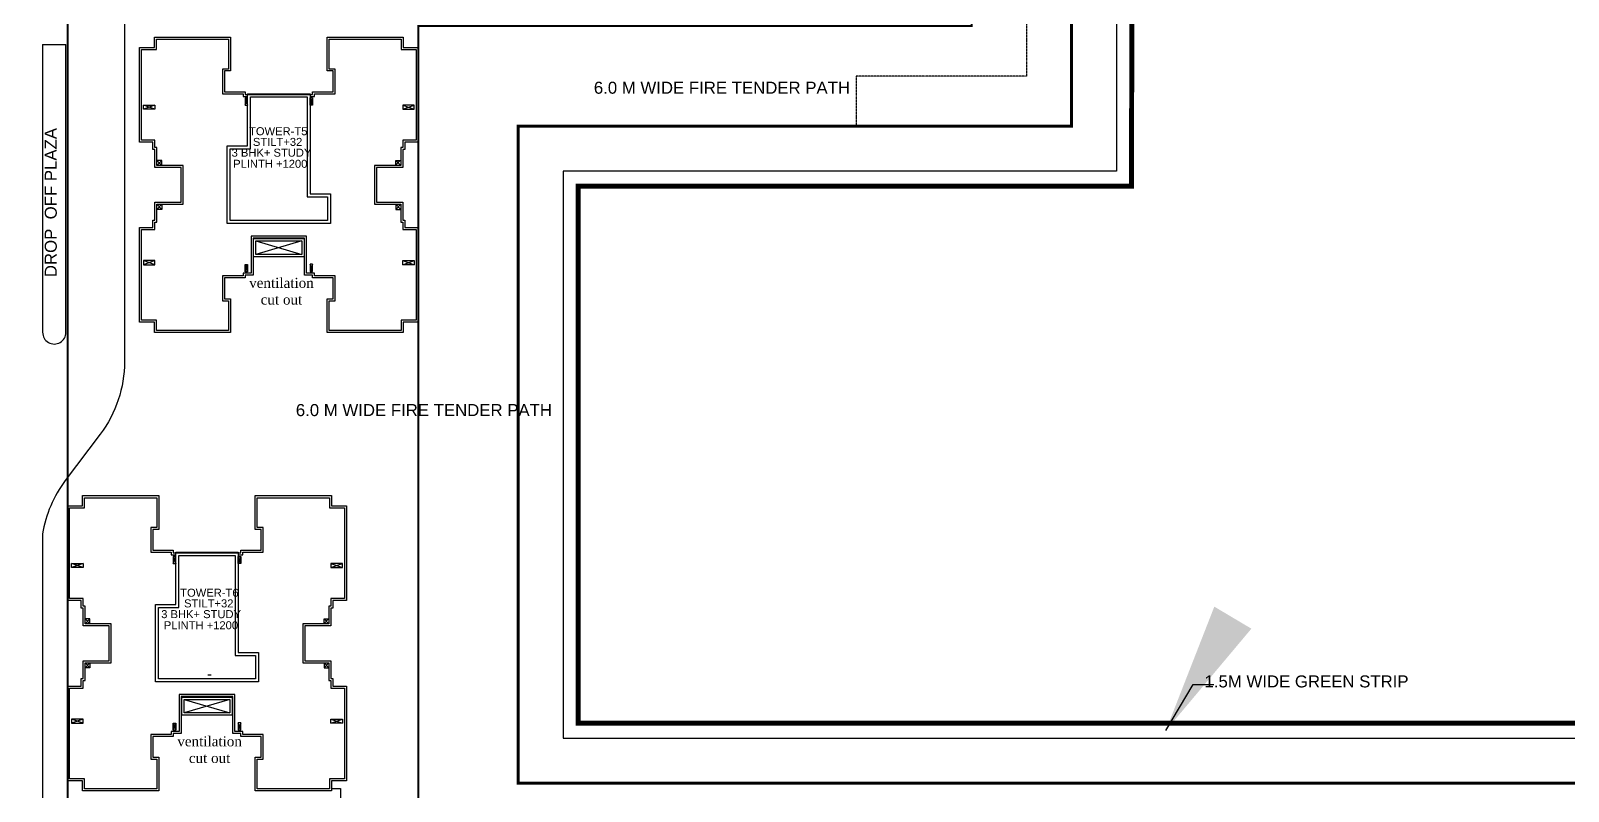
# Model space of a CAD drawing. Header units: millimetres. Extents: x 2061841 to 105821645, y -77612 to 48520811.
# Drawn here: x 105587240 to 105590757, y 48457421 to 48459160 of the extents above; entities that cross this region are included whole.
import ezdxf

# ---------------------------------------------------------------- set-up
doc = ezdxf.new("R2010")
doc.units = ezdxf.units.MM
doc.header["$LTSCALE"] = 10
doc.header["$MEASUREMENT"] = 0
for name, pattern in [('CENTER', [2, 1.25, -0.25, 0.25, -0.25]), ('DASHDOT', [1, 0.5, -0.25, 0, -0.25]), ('HIDDEN', [0.375, 0.25, -0.125])]:
    doc.linetypes.add(name, pattern=pattern)
for name, color, linetype in [('AC-GRND', 1, 'Continuous'), ('AC-ROAD', 4, 'Continuous'), ('S-OPENING', 6, 'Continuous'), ('SHEET-TEXT', 7, 'Continuous')]:
    doc.layers.add(name, color=color, linetype=linetype)
doc.styles.add('Century', font='swiss.ttf')
doc.styles.add('DIM', font='arial.ttf')
doc.styles.add('Times', font='times.ttf')
doc.dimstyles.new('Dim-0300', dxfattribs={"dimscale": 300, "dimtxt": 1.5, "dimasz": 1, "dimexe": 0.75, "dimexo": 0.5, "dimgap": 0.75, "dimtad": 1, "dimdec": 0, "dimzin": 1, "dimdsep": 46, "dimtxsty": 'DIM', "dimblk": 'ARCHTICK', "dimcen": 2, "dimdle": 0.75, "dimclrd": 54, "dimclre": 54, "dimclrt": 256, "dimazin": 2, "dimtfac": 1, "dimtdec": 0, "dimtix": 1, "dimtmove": 0, "dimatfit": 3, "dimfxl": 1, "dimlwd": -1, "dimlwe": -1, "dimarcsym": 0})

# ---------------------------------------------------------------- blocks, each defined once
blk = doc.blocks.new('_ArchTick')
at = {"color": 0, "linetype": 'ByBlock', "const_width": 0.15}
blk.add_lwpolyline([(-0.5, -0.5), (0.5, 0.5)], dxfattribs=at)
blk = doc.blocks.new('A$C82ecaa04')
at = {"layer": 'AC-GRND', "color": 2, "linetype": 'HIDDEN', "ltscale": 5}
blk.add_lwpolyline([(52671, -54347), (52671, -66347), (96841, -66047), (146543, -109977), (146544, -130680), (142044, -130680), (142044, -170041), (125008, -170041), (125008, -175041), (91225, -175041), (91225, -240684), (225330, -240684)], dxfattribs=at)
blk = doc.blocks.new('TOWER-A TYPICAL FLOOR FRAMING PLAN N')
at = {"layer": 'AC-ROAD', "elevation": 101.1}
blk.add_lwpolyline([(102824928.6, 48555442.4), (102824948.6, 48555442.4), (102824948.6, 48555034.8)], dxfattribs=at)
at = {"layer": 'SHEET-TEXT', "color": 8}
for p, q in [((102824266.8, 48557142.8, 101.1), (102824266.8, 48556485.1, 101.1)), ((102824266.8, 48557142.8, 101.1), (102824320.2, 48557142.8, 101.1)), ((102824320.2, 48556485.1, 101.1), (102824320.2, 48557142.8, 101.1)), ((102824266.8, 48555557.9, 101.1), (102824266.8, 48554701.4, 101.1))]:
    blk.add_line(p, q, dxfattribs=at)
at = {"layer": 'SHEET-TEXT', "ltscale": 0.5}
for p, q in [((102824493, 48556924.5, 101.1), (102824493, 48557131.7, 101.1)), ((102824493, 48557131.7, 101.1), (102824527.3, 48557131.7, 101.1)), ((102824527.3, 48557131.7, 101.1), (102824527.3, 48557155.1, 101.1)), ((102824527.3, 48557155.1, 101.1), (102824692.3, 48557155.1, 101.1)), ((102824692.3, 48557155.1, 101.1), (102824692.3, 48557087, 101.1)), ((102824922.3, 48557087, 101.1), (102824922.3, 48557155.1, 101.1)), ((102824922.3, 48557155.1, 101.1), (102825087.2, 48557155.1, 101.1)), ((102825087.2, 48557155.1, 101.1), (102825087.2, 48557131.7, 101.1)), ((102825087.2, 48557131.7, 101.1), (102825121.6, 48557131.7, 101.1)), ((102825121.6, 48557131.7, 101.1), (102825121.6, 48556924.5, 101.1)), ((102824692.3, 48557087, 101.1), (102824678.6, 48557087, 101.1)), ((102824678.6, 48557087, 101.1), (102824678.6, 48557030.3, 101.1)), ((102824936, 48557087, 101.1), (102824922.3, 48557087, 101.1)), ((102824936, 48557030.3, 101.1), (102824936, 48557087, 101.1)), ((102824678.6, 48557030.3, 101.1), (102824725.5, 48557030.3, 101.1)), ((102824725.5, 48557030.3, 101.1), (102824725.5, 48557024.5, 101.1)), ((102824725.5, 48557024.5, 101.1), (102824735.8, 48557024.5, 101.1)), ((102824878.8, 48557024.5, 101.1), (102824889.1, 48557024.5, 101.1)), ((102824889.1, 48557024.5, 101.1), (102824889.1, 48557030.3, 101.1)), ((102824889.1, 48557030.3, 101.1), (102824936, 48557030.3, 101.1)), ((102824523.9, 48556924.5, 101.1), (102824493, 48556924.5, 101.1)), ((102824523.9, 48556907.3, 101.1), (102824523.9, 48556924.5, 101.1)), ((102825121.6, 48556924.5, 101.1), (102825090.7, 48556924.5, 101.1)), ((102825090.7, 48556924.5, 101.1), (102825090.7, 48556907.3, 101.1)), ((102824528.4, 48556907.3, 101.1), (102824523.9, 48556907.3, 101.1)), ((102824528.4, 48556866.7, 101.1), (102824528.4, 48556907.3, 101.1)), ((102825090.7, 48556907.3, 101.1), (102825086.1, 48556907.3, 101.1)), ((102825086.1, 48556907.3, 101.1), (102825086.1, 48556866.7, 101.1)), ((102824588.2, 48556866.7, 101.1), (102824528.4, 48556866.7, 101.1)), ((102824588.2, 48556822.2, 101.1), (102824588.2, 48556866.7, 101.1)), ((102825086.1, 48556866.7, 101.1), (102825026.4, 48556866.7, 101.1)), ((102825026.4, 48556866.7, 101.1), (102825026.4, 48556822.2, 101.1)), ((102824588.2, 48556777.7, 101.1), (102824588.2, 48556822.2, 101.1)), ((102825026.4, 48556822.2, 101.1), (102825026.4, 48556777.7, 101.1)), ((102824528.4, 48556737.1, 101.1), (102824528.4, 48556777.7, 101.1)), ((102824528.4, 48556777.7, 101.1), (102824588.2, 48556777.7, 101.1)), ((102825026.4, 48556777.7, 101.1), (102825086.1, 48556777.7, 101.1)), ((102825086.1, 48556777.7, 101.1), (102825086.1, 48556737.1, 101.1)), ((102824523.9, 48556719.9, 101.1), (102824523.9, 48556737.1, 101.1)), ((102824523.9, 48556737.1, 101.1), (102824528.4, 48556737.1, 101.1)), ((102825086.1, 48556737.1, 101.1), (102825090.7, 48556737.1, 101.1)), ((102825090.7, 48556737.1, 101.1), (102825090.7, 48556719.9, 101.1)), ((102824493, 48556512.7, 101.1), (102824493, 48556719.9, 101.1)), ((102824493, 48556719.9, 101.1), (102824523.9, 48556719.9, 101.1)), ((102824870.8, 48556705, 101.1), (102824743.8, 48556705, 101.1)), ((102824743.8, 48556705, 101.1), (102824743.8, 48556620.5, 101.1)), ((102824870.8, 48556620.5, 101.1), (102824870.8, 48556705, 101.1)), ((102825090.7, 48556719.9, 101.1), (102825121.6, 48556719.9, 101.1)), ((102825121.6, 48556719.9, 101.1), (102825121.6, 48556512.7, 101.1)), ((102824725.5, 48556614.1, 101.1), (102824678.6, 48556614.1, 101.1)), ((102824678.6, 48556614.1, 101.1), (102824678.6, 48556557.3, 101.1)), ((102824743.8, 48556620.5, 101.1), (102824725.5, 48556620.5, 101.1)), ((102824725.5, 48556620.5, 101.1), (102824725.5, 48556614.1, 101.1)), ((102824889.1, 48556620.5, 101.1), (102824870.8, 48556620.5, 101.1)), ((102824889.1, 48556614.1, 101.1), (102824889.1, 48556620.5, 101.1)), ((102824936, 48556614.1, 101.1), (102824889.1, 48556614.1, 101.1)), ((102824936, 48556557.3, 101.1), (102824936, 48556614.1, 101.1)), ((102824678.6, 48556557.3, 101.1), (102824692.3, 48556557.3, 101.1)), ((102824692.3, 48556557.3, 101.1), (102824692.3, 48556489.2, 101.1)), ((102824922.3, 48556489.2, 101.1), (102824922.3, 48556557.3, 101.1)), ((102824922.3, 48556557.3, 101.1), (102824936, 48556557.3, 101.1)), ((102824527.3, 48556512.7, 101.1), (102824493, 48556512.7, 101.1)), ((102824527.3, 48556489.2, 101.1), (102824527.3, 48556512.7, 101.1)), ((102825121.6, 48556512.7, 101.1), (102825087.2, 48556512.7, 101.1)), ((102825087.2, 48556512.7, 101.1), (102825087.2, 48556489.2, 101.1)), ((102824692.3, 48556489.2, 101.1), (102824527.3, 48556489.2, 101.1)), ((102825087.2, 48556489.2, 101.1), (102824922.3, 48556489.2, 101.1)), ((102824363, 48556083.7, 101.1), (102824363, 48556107.1, 101.1)), ((102824363, 48556107.1, 101.1), (102824527.9, 48556107.1, 101.1)), ((102824527.9, 48556107.1, 101.1), (102824527.9, 48556039, 101.1)), ((102824757.9, 48556039, 101.1), (102824757.9, 48556107.1, 101.1)), ((102824757.9, 48556107.1, 101.1), (102824922.9, 48556107.1, 101.1)), ((102824922.9, 48556107.1, 101.1), (102824922.9, 48556083.7, 101.1)), ((102824328.6, 48555876.5, 101.1), (102824328.6, 48556083.7, 101.1)), ((102824328.6, 48556083.7, 101.1), (102824363, 48556083.7, 101.1)), ((102824922.9, 48556083.7, 101.1), (102824957.2, 48556083.7, 101.1)), ((102824957.2, 48556083.7, 101.1), (102824957.2, 48555876.5, 101.1)), ((102824527.9, 48556039, 101.1), (102824514.2, 48556039, 101.1)), ((102824514.2, 48556039, 101.1), (102824514.2, 48555982.3, 101.1)), ((102824771.6, 48556039, 101.1), (102824757.9, 48556039, 101.1)), ((102824771.6, 48555982.3, 101.1), (102824771.6, 48556039, 101.1)), ((102824514.2, 48555982.3, 101.1), (102824561.1, 48555982.3, 101.1)), ((102824561.1, 48555982.3, 101.1), (102824561.1, 48555976.5, 101.1)), ((102824561.1, 48555976.5, 101.1), (102824571.4, 48555976.5, 101.1)), ((102824714.4, 48555976.5, 101.1), (102824724.7, 48555976.5, 101.1)), ((102824724.7, 48555976.5, 101.1), (102824724.7, 48555982.3, 101.1)), ((102824724.7, 48555982.3, 101.1), (102824771.6, 48555982.3, 101.1)), ((102824359.5, 48555876.5, 101.1), (102824328.6, 48555876.5, 101.1)), ((102824359.5, 48555859.3, 101.1), (102824359.5, 48555876.5, 101.1)), ((102824364.1, 48555859.3, 101.1), (102824359.5, 48555859.3, 101.1)), ((102824364.1, 48555818.7, 101.1), (102824364.1, 48555859.3, 101.1)), ((102824926.3, 48555859.3, 101.1), (102824921.7, 48555859.3, 101.1)), ((102824921.7, 48555859.3, 101.1), (102824921.7, 48555818.7, 101.1)), ((102824957.2, 48555876.5, 101.1), (102824926.3, 48555876.5, 101.1)), ((102824926.3, 48555876.5, 101.1), (102824926.3, 48555859.3, 101.1)), ((102824423.8, 48555818.7, 101.1), (102824364.1, 48555818.7, 101.1)), ((102824423.8, 48555774.2, 101.1), (102824423.8, 48555818.7, 101.1)), ((102824921.7, 48555818.7, 101.1), (102824862, 48555818.7, 101.1)), ((102824862, 48555818.7, 101.1), (102824862, 48555774.2, 101.1)), ((102824423.8, 48555729.7, 101.1), (102824423.8, 48555774.2, 101.1)), ((102824862, 48555774.2, 101.1), (102824862, 48555729.7, 101.1)), ((102824364.1, 48555689, 101.1), (102824364.1, 48555729.7, 101.1)), ((102824364.1, 48555729.7, 101.1), (102824423.8, 48555729.7, 101.1)), ((102824862, 48555729.7, 101.1), (102824921.7, 48555729.7, 101.1)), ((102824921.7, 48555729.7, 101.1), (102824921.7, 48555689, 101.1)), ((102824359.5, 48555671.9, 101.1), (102824359.5, 48555689, 101.1)), ((102824359.5, 48555689, 101.1), (102824364.1, 48555689, 101.1)), ((102824921.7, 48555689, 101.1), (102824926.3, 48555689, 101.1)), ((102824926.3, 48555689, 101.1), (102824926.3, 48555671.9, 101.1)), ((102824328.6, 48555464.7, 101.1), (102824328.6, 48555671.9, 101.1)), ((102824328.6, 48555671.9, 101.1), (102824359.5, 48555671.9, 101.1)), ((102824706.4, 48555657, 101.1), (102824579.4, 48555657, 101.1)), ((102824579.4, 48555657, 101.1), (102824579.4, 48555572.5, 101.1)), ((102824706.4, 48555572.5, 101.1), (102824706.4, 48555657, 101.1)), ((102824926.3, 48555671.9, 101.1), (102824957.2, 48555671.9, 101.1)), ((102824957.2, 48555671.9, 101.1), (102824957.2, 48555464.7, 101.1)), ((102824561.1, 48555566.1, 101.1), (102824514.2, 48555566.1, 101.1)), ((102824514.2, 48555566.1, 101.1), (102824514.2, 48555509.3, 101.1)), ((102824579.4, 48555572.5, 101.1), (102824561.1, 48555572.5, 101.1)), ((102824561.1, 48555572.5, 101.1), (102824561.1, 48555566.1, 101.1)), ((102824724.7, 48555572.5, 101.1), (102824706.4, 48555572.5, 101.1)), ((102824724.7, 48555566.1, 101.1), (102824724.7, 48555572.5, 101.1)), ((102824771.6, 48555566.1, 101.1), (102824724.7, 48555566.1, 101.1)), ((102824771.6, 48555509.3, 101.1), (102824771.6, 48555566.1, 101.1)), ((102824514.2, 48555509.3, 101.1), (102824527.9, 48555509.3, 101.1)), ((102824527.9, 48555509.3, 101.1), (102824527.9, 48555441.2, 101.1)), ((102824757.9, 48555441.2, 101.1), (102824757.9, 48555509.3, 101.1)), ((102824757.9, 48555509.3, 101.1), (102824771.6, 48555509.3, 101.1)), ((102824363, 48555464.7, 101.1), (102824328.6, 48555464.7, 101.1)), ((102824363, 48555441.2, 101.1), (102824363, 48555464.7, 101.1)), ((102824527.9, 48555441.2, 101.1), (102824363, 48555441.2, 101.1)), ((102824922.9, 48555441.2, 101.1), (102824757.9, 48555441.2, 101.1)), ((102824957.2, 48555464.7, 101.1), (102824922.9, 48555464.7, 101.1)), ((102824922.9, 48555464.7, 101.1), (102824922.9, 48555441.2, 101.1))]:
    blk.add_line(p, q, dxfattribs=at)
at = {"layer": 'SHEET-TEXT', "ltscale": 3500}
for p, q in [((102824730, 48557021, 101.1), (102824735.8, 48557004.4, 101.1)), ((102824730, 48557004.4, 101.1), (102824735.8, 48557021, 101.1)), ((102824884.5, 48557021, 101.1), (102824878.8, 48557004.4, 101.1)), ((102824884.5, 48557004.4, 101.1), (102824878.8, 48557021, 101.1)), ((102824523.9, 48556995.5, 101.1), (102824497.6, 48557004.7, 101.1)), ((102824523.9, 48557004.7, 101.1), (102824497.6, 48556995.5, 101.1)), ((102825090.7, 48556995.5, 101.1), (102825117, 48557004.7, 101.1)), ((102825090.7, 48557004.7, 101.1), (102825117, 48556995.5, 101.1)), ((102824528.4, 48556866.7, 101.1), (102824539.5, 48556878.1, 101.1)), ((102824528.4, 48556878.1, 101.1), (102824539.5, 48556866.7, 101.1)), ((102825084.9, 48556867.8, 101.1), (102825075, 48556878.1, 101.1)), ((102825084.9, 48556878.1, 101.1), (102825075, 48556867.8, 101.1)), ((102824528.4, 48556777.7, 101.1), (102824539.5, 48556766.2, 101.1)), ((102824528.4, 48556766.2, 101.1), (102824539.5, 48556777.7, 101.1)), ((102825086.1, 48556777.7, 101.1), (102825075, 48556766.2, 101.1)), ((102825086.1, 48556766.2, 101.1), (102825075, 48556777.7, 101.1)), ((102824523.9, 48556648.9, 101.1), (102824497.6, 48556639.7, 101.1)), ((102824523.9, 48556639.7, 101.1), (102824497.6, 48556648.9, 101.1)), ((102824730, 48556623.3, 101.1), (102824735.8, 48556640.5, 101.1)), ((102824730, 48556640.5, 101.1), (102824735.8, 48556623.3, 101.1)), ((102824884.5, 48556623.9, 101.1), (102824878.8, 48556640.5, 101.1)), ((102824884.5, 48556640.5, 101.1), (102824878.8, 48556623.9, 101.1)), ((102825090.7, 48556648.9, 101.1), (102825117, 48556639.7, 101.1)), ((102825090.7, 48556639.7, 101.1), (102825117, 48556648.9, 101.1)), ((102824565.7, 48555973, 101.1), (102824571.4, 48555956.4, 101.1)), ((102824565.7, 48555956.4, 101.1), (102824571.4, 48555973, 101.1)), ((102824720.1, 48555973, 101.1), (102824714.4, 48555956.4, 101.1)), ((102824720.1, 48555956.4, 101.1), (102824714.4, 48555973, 101.1)), ((102824359.5, 48555947.5, 101.1), (102824333.2, 48555956.7, 101.1)), ((102824359.5, 48555956.7, 101.1), (102824333.2, 48555947.5, 101.1)), ((102824926.3, 48555947.5, 101.1), (102824952.6, 48555956.7, 101.1)), ((102824926.3, 48555956.7, 101.1), (102824952.6, 48555947.5, 101.1)), ((102824364.1, 48555818.7, 101.1), (102824375.2, 48555830.1, 101.1)), ((102824364.1, 48555830.1, 101.1), (102824375.2, 48555818.7, 101.1)), ((102824920.6, 48555819.8, 101.1), (102824910.6, 48555830.1, 101.1)), ((102824920.6, 48555830.1, 101.1), (102824910.6, 48555819.8, 101.1)), ((102824364.1, 48555729.7, 101.1), (102824375.2, 48555718.2, 101.1)), ((102824364.1, 48555718.2, 101.1), (102824375.2, 48555729.7, 101.1)), ((102824921.7, 48555729.7, 101.1), (102824910.6, 48555718.2, 101.1)), ((102824921.7, 48555718.2, 101.1), (102824910.6, 48555729.7, 101.1)), ((102824359.5, 48555600.8, 101.1), (102824333.2, 48555591.7, 101.1)), ((102824359.5, 48555591.7, 101.1), (102824333.2, 48555600.8, 101.1)), ((102824565.7, 48555575.3, 101.1), (102824571.4, 48555592.5, 101.1)), ((102824565.7, 48555592.5, 101.1), (102824571.4, 48555575.3, 101.1)), ((102824720.1, 48555575.9, 101.1), (102824714.4, 48555592.5, 101.1)), ((102824720.1, 48555592.5, 101.1), (102824714.4, 48555575.9, 101.1)), ((102824926.3, 48555600.8, 101.1), (102824952.6, 48555591.7, 101.1)), ((102824926.3, 48555591.7, 101.1), (102824952.6, 48555600.8, 101.1))]:
    blk.add_line(p, q, dxfattribs=at)
at = {"layer": 'SHEET-TEXT'}
for p, q in [((102824754.8, 48556694, 101.1), (102824859.8, 48556663.1, 101.1)), ((102824859.8, 48556694, 101.1), (102824754.8, 48556663.1, 101.1)), ((102824652.2, 48555701.2, 101.1), (102824645, 48555701.2, 101.1)), ((102824590.4, 48555646, 101.1), (102824695.4, 48555615, 101.1)), ((102824695.4, 48555646, 101.1), (102824590.4, 48555615, 101.1))]:
    blk.add_line(p, q, dxfattribs=at)
at = {"layer": 'SHEET-TEXT', "linetype": 'CENTER', "ltscale": 3, "const_width": 11.4, "elevation": 101.1}
blk.add_lwpolyline([(102826760.3, 48558913.6), (102826758.1, 48556819.3), (102825492.3, 48556819.3), (102825492.2, 48555591.8), (102828560.9, 48555591.8)], dxfattribs=at)
at = {"layer": 'SHEET-TEXT', "color": 8, "elevation": 101.1}
blk.add_lwpolyline([(102824016.5, 48554290.8), (102823992.3, 48554311.4), (102823992.3, 48559615.4), (102823301.8, 48559615.4), (102823301.8, 48560927.6), (102824018.6, 48560927.6), (102824575.7, 48560438.5), (102824575.7, 48559546.7), (102825591.6, 48559546.7), (102826723.7, 48558552.9), (102826723.7, 48556853.6), (102825457.9, 48556853.6), (102825457.9, 48555557.5), (102828526.5, 48555557.5), (102828526.5, 48555519.1), (102830060.9, 48555519.1), (102830060.9, 48555404.1), (102830556.7, 48555404.1), (102830736.3, 48555245.2), (102830226.4, 48554130.2), (102828526.6, 48554130.2), (102828526.6, 48554091.8), (102824250.8, 48554091.8), (102824235.6, 48554104.7)], dxfattribs=at)
at = {"layer": 'SHEET-TEXT', "color": 8, "linetype": 'DASHDOT', "ltscale": 5, "const_width": 6.86, "elevation": 101.1}
blk.add_lwpolyline([(102829957.9, 48555416.2), (102828423.6, 48555416.2), (102828423.6, 48555454.5), (102825355, 48555454.5), (102825355, 48556956.6), (102826620.8, 48556956.6), (102826620.8, 48558445.4), (102825483.5, 48559443.8), (102824472.7, 48559443.8), (102824472.7, 48560331), (102823910.4, 48560824.6), (102823404.8, 48560824.6), (102823404.8, 48559718.3), (102824095.2, 48559718.3), (102824095.2, 48554419.1), (102824359.3, 48554194.8), (102828423.6, 48554194.8), (102828423.6, 48554233.2), (102830160.1, 48554233.2), (102830610.9, 48555218.6), (102830517.7, 48555301.1), (102829957.9, 48555301.1)], close=True, dxfattribs=at)
at = {"layer": 'SHEET-TEXT', "color": 8, "linetype": 'HIDDEN', "ltscale": 10, "const_width": 4.58, "elevation": 101.1}
blk.add_lwpolyline([(102826391.9, 48558402.6), (102826391.9, 48557185.4), (102825126.1, 48557185.4), (102825126.1, 48555225.7), (102828194.8, 48555225.7), (102828194.8, 48555187.3), (102829729.1, 48555187.3), (102829729.1, 48555072.3), (102830292.3, 48555072.3), (102830013.3, 48554462), (102828194.8, 48554462), (102828194.8, 48554423.6), (102824372.7, 48554423.6), (102824324.1, 48554464.9), (102824324.1, 48559214.9), (102825466.6, 48559214.9)], close=True, dxfattribs=at)
at = {"layer": 'SHEET-TEXT', "color": 8, "elevation": 101.1}
blk.add_lwpolyline([(102824454.1, 48557243.9), (102824454.1, 48556417.8, -0.162801), (102824398.8, 48556252.6), (102824318.7, 48556146.2, 0.122418), (102824266.8, 48556024.3), (102824266.8, 48555557.9)], format="xyb", dxfattribs=at)
at = {"layer": 'SHEET-TEXT', "ltscale": 0.5, "elevation": 101.1}
for points in [[(102824866.2, 48556615.9), (102824866.2, 48556700.5), (102824748.3, 48556700.5), (102824748.3, 48556615.9), (102824730, 48556615.9), (102824730, 48556609.5), (102824683.1, 48556609.5), (102824683.1, 48556561.9), (102824696.9, 48556561.9), (102824696.9, 48556484.7), (102824522.7, 48556484.7), (102824522.7, 48556508.1), (102824488.4, 48556508.1), (102824488.4, 48556724.5), (102824519.3, 48556724.5), (102824519.3, 48556741.6), (102824523.9, 48556741.6), (102824523.9, 48556782.3), (102824583.6, 48556782.3), (102824583.6, 48556822.2), (102824583.6, 48556862.1), (102824523.9, 48556862.1), (102824523.9, 48556902.7), (102824519.3, 48556902.7), (102824519.3, 48556919.9), (102824488.4, 48556919.9), (102824488.4, 48557136.2), (102824522.7, 48557136.2), (102824522.7, 48557159.7), (102824696.9, 48557159.7), (102824696.9, 48557082.5), (102824683.1, 48557082.5), (102824683.1, 48557034.9), (102824730, 48557034.9), (102824730, 48557029), (102824735.8, 48557029)], [(102824878.8, 48557029), (102824884.5, 48557029), (102824884.5, 48557034.9), (102824931.4, 48557034.9), (102824931.4, 48557082.5), (102824917.7, 48557082.5), (102824917.7, 48557159.7), (102825091.8, 48557159.7), (102825091.8, 48557136.2), (102825126.1, 48557136.2), (102825126.1, 48556919.9), (102825095.2, 48556919.9), (102825095.2, 48556902.7), (102825090.7, 48556902.7), (102825090.7, 48556862.1), (102825030.9, 48556862.1), (102825030.9, 48556822.2), (102825030.9, 48556782.3), (102825090.7, 48556782.3), (102825090.7, 48556741.6), (102825095.2, 48556741.6), (102825095.2, 48556724.5), (102825126.1, 48556724.5), (102825126.1, 48556508.1), (102825091.8, 48556508.1), (102825091.8, 48556484.7), (102824917.7, 48556484.7), (102824917.7, 48556561.9), (102824931.4, 48556561.9), (102824931.4, 48556609.5), (102824884.5, 48556609.5), (102824884.5, 48556615.9), (102824866.2, 48556615.9)], [(102824701.8, 48555567.9), (102824701.8, 48555652.4), (102824584, 48555652.4), (102824584, 48555567.9), (102824565.7, 48555567.9), (102824565.7, 48555561.5), (102824518.8, 48555561.5), (102824518.8, 48555513.9), (102824532.5, 48555513.9), (102824532.5, 48555436.7), (102824358.4, 48555436.7), (102824358.4, 48555460.1), (102824324.1, 48555460.1), (102824324.1, 48555676.5), (102824354.9, 48555676.5), (102824354.9, 48555693.6), (102824359.5, 48555693.6), (102824359.5, 48555734.2), (102824419.2, 48555734.2), (102824419.2, 48555774.2), (102824419.2, 48555814.1), (102824359.5, 48555814.1), (102824359.5, 48555854.7), (102824354.9, 48555854.7), (102824354.9, 48555871.9), (102824324.1, 48555871.9), (102824324.1, 48556088.2), (102824358.4, 48556088.2), (102824358.4, 48556111.7), (102824532.5, 48556111.7), (102824532.5, 48556034.5), (102824518.8, 48556034.5), (102824518.8, 48555986.9), (102824565.7, 48555986.9), (102824565.7, 48555981), (102824571.4, 48555981)], [(102824714.4, 48555981), (102824720.1, 48555981), (102824720.1, 48555986.9), (102824767.1, 48555986.9), (102824767.1, 48556034.5), (102824753.3, 48556034.5), (102824753.3, 48556111.7), (102824927.5, 48556111.7), (102824927.5, 48556088.2), (102824961.8, 48556088.2), (102824961.8, 48555871.9), (102824930.9, 48555871.9), (102824930.9, 48555854.7), (102824926.3, 48555854.7), (102824926.3, 48555814.1), (102824866.6, 48555814.1), (102824866.6, 48555774.2), (102824866.6, 48555734.2), (102824926.3, 48555734.2), (102824926.3, 48555693.6), (102824930.9, 48555693.6), (102824930.9, 48555676.5), (102824961.8, 48555676.5), (102824961.8, 48555460.1), (102824927.5, 48555460.1), (102824927.5, 48555436.7), (102824753.3, 48555436.7), (102824753.3, 48555513.9), (102824767.1, 48555513.9), (102824767.1, 48555561.5), (102824720.1, 48555561.5), (102824720.1, 48555567.9), (102824701.8, 48555567.9)]]:
    blk.add_lwpolyline(points, dxfattribs=at)
at = {"layer": 'SHEET-TEXT', "color": 1, "ltscale": 0.5, "elevation": 101.1}
for points in [[(102824730, 48557029), (102824884.5, 48557029), (102824884.5, 48557034.9), (102824931.4, 48557034.9), (102824931.4, 48557082.5), (102824917.7, 48557082.5), (102824917.7, 48557159.7), (102825091.8, 48557159.7), (102825091.8, 48557136.2), (102825126.1, 48557136.2), (102825126.1, 48556919.9), (102825095.2, 48556919.9), (102825095.2, 48556902.7), (102825090.7, 48556902.7), (102825090.7, 48556862.1), (102825030.9, 48556862.1), (102825030.9, 48556822.2), (102825030.9, 48556782.3), (102825090.7, 48556782.3), (102825090.7, 48556741.6), (102825095.2, 48556741.6), (102825095.2, 48556724.5), (102825126.1, 48556724.5), (102825126.1, 48556508.1), (102825091.8, 48556508.1), (102825091.8, 48556484.7), (102824917.7, 48556484.7), (102824917.7, 48556561.9), (102824931.4, 48556561.9), (102824931.4, 48556609.5), (102824884.5, 48556609.5), (102824884.5, 48556615.9), (102824866.2, 48556615.9), (102824866.2, 48556700.5), (102824748.3, 48556700.5), (102824748.3, 48556615.9), (102824730, 48556615.9), (102824730, 48556609.5), (102824683.1, 48556609.5), (102824683.1, 48556561.9), (102824696.9, 48556561.9), (102824696.9, 48556484.7), (102824522.7, 48556484.7), (102824522.7, 48556508.1), (102824488.4, 48556508.1), (102824488.4, 48556724.5), (102824519.3, 48556724.5), (102824519.3, 48556741.6), (102824523.9, 48556741.6), (102824523.9, 48556782.3), (102824583.6, 48556782.3), (102824583.6, 48556822.2), (102824583.6, 48556862.1), (102824523.9, 48556862.1), (102824523.9, 48556902.7), (102824519.3, 48556902.7), (102824519.3, 48556919.9), (102824488.4, 48556919.9), (102824488.4, 48557136.2), (102824522.7, 48557136.2), (102824522.7, 48557159.7), (102824696.9, 48557159.7), (102824696.9, 48557082.5), (102824683.1, 48557082.5), (102824683.1, 48557034.9), (102824730, 48557034.9), (102824730, 48557029), (102824735.8, 48557029)], [(102824565.7, 48555981), (102824720.1, 48555981), (102824720.1, 48555986.9), (102824767.1, 48555986.9), (102824767.1, 48556034.5), (102824753.3, 48556034.5), (102824753.3, 48556111.7), (102824927.5, 48556111.7), (102824927.5, 48556088.2), (102824961.8, 48556088.2), (102824961.8, 48555871.9), (102824930.9, 48555871.9), (102824930.9, 48555854.7), (102824926.3, 48555854.7), (102824926.3, 48555814.1), (102824866.6, 48555814.1), (102824866.6, 48555774.2), (102824866.6, 48555734.2), (102824926.3, 48555734.2), (102824926.3, 48555693.6), (102824930.9, 48555693.6), (102824930.9, 48555676.5), (102824961.8, 48555676.5), (102824961.8, 48555460.1), (102824927.5, 48555460.1), (102824927.5, 48555436.7), (102824753.3, 48555436.7), (102824753.3, 48555513.9), (102824767.1, 48555513.9), (102824767.1, 48555561.5), (102824720.1, 48555561.5), (102824720.1, 48555567.9), (102824701.8, 48555567.9), (102824701.8, 48555652.4), (102824584, 48555652.4), (102824584, 48555567.9), (102824565.7, 48555567.9), (102824565.7, 48555561.5), (102824518.8, 48555561.5), (102824518.8, 48555513.9), (102824532.5, 48555513.9), (102824532.5, 48555436.7), (102824358.4, 48555436.7), (102824358.4, 48555460.1), (102824324.1, 48555460.1), (102824324.1, 48555676.5), (102824354.9, 48555676.5), (102824354.9, 48555693.6), (102824359.5, 48555693.6), (102824359.5, 48555734.2), (102824419.2, 48555734.2), (102824419.2, 48555774.2), (102824419.2, 48555814.1), (102824359.5, 48555814.1), (102824359.5, 48555854.7), (102824354.9, 48555854.7), (102824354.9, 48555871.9), (102824324.1, 48555871.9), (102824324.1, 48556088.2), (102824358.4, 48556088.2), (102824358.4, 48556111.7), (102824532.5, 48556111.7), (102824532.5, 48556034.5), (102824518.8, 48556034.5), (102824518.8, 48555986.9), (102824565.7, 48555986.9), (102824565.7, 48555981), (102824571.4, 48555981)]]:
    blk.add_lwpolyline(points, dxfattribs=at)
at = {"layer": 'SHEET-TEXT', "elevation": 101.1}
for points in [[(102824689.2, 48556734.1), (102824689.2, 48556911.2), (102824735.8, 48556911.2), (102824735.8, 48557030.2), (102824878.8, 48557030.2), (102824878.8, 48556801.4), (102824925.3, 48556801.4), (102824925.3, 48556734.1)], [(102824696.1, 48556741), (102824696.1, 48556904.3), (102824742.6, 48556904.3), (102824742.6, 48557023.3), (102824871.9, 48557023.3), (102824871.9, 48556794.5), (102824918.5, 48556794.5), (102824918.5, 48556741)], [(102824749.5, 48556699.3), (102824865, 48556699.3), (102824865, 48556657.8), (102824749.5, 48556657.8)], [(102824754.8, 48556694), (102824859.8, 48556694), (102824859.8, 48556663.1), (102824754.8, 48556663.1)], [(102824524.8, 48555686.1), (102824524.8, 48555863.2), (102824571.4, 48555863.2), (102824571.4, 48555982.2), (102824714.4, 48555982.2), (102824714.4, 48555753.3), (102824761, 48555753.3), (102824761, 48555686.1)], [(102824531.7, 48555692.9), (102824531.7, 48555856.3), (102824578.3, 48555856.3), (102824578.3, 48555975.3), (102824707.6, 48555975.3), (102824707.6, 48555746.5), (102824754.1, 48555746.5), (102824754.1, 48555692.9)], [(102824585.1, 48555651.3), (102824700.7, 48555651.3), (102824700.7, 48555609.8), (102824585.1, 48555609.8)], [(102824590.4, 48555646), (102824695.4, 48555646), (102824695.4, 48555615), (102824590.4, 48555615)]]:
    blk.add_lwpolyline(points, close=True, dxfattribs=at)
at = {"layer": 'SHEET-TEXT', "ltscale": 3500, "elevation": 101.1}
for points in [[(102824730, 48557021), (102824730, 48557004.4), (102824735.8, 48557004.4), (102824735.8, 48557021)], [(102824884.5, 48557021), (102824884.5, 48557004.4), (102824878.8, 48557004.4), (102824878.8, 48557021)], [(102824523.9, 48557004.7), (102824523.9, 48556995.5), (102824497.6, 48556995.5), (102824497.6, 48557004.7)], [(102825090.7, 48557004.7), (102825090.7, 48556995.5), (102825117, 48556995.5), (102825117, 48557004.7)], [(102824523.9, 48556639.7), (102824523.9, 48556648.9), (102824497.6, 48556648.9), (102824497.6, 48556639.7)], [(102824730, 48556623.3), (102824730, 48556639.9), (102824735.8, 48556639.9), (102824735.8, 48556623.3)], [(102824884.5, 48556623.9), (102824884.5, 48556640.5), (102824878.8, 48556640.5), (102824878.8, 48556623.9)], [(102825090.7, 48556639.7), (102825090.7, 48556648.9), (102825117, 48556648.9), (102825117, 48556639.7)], [(102824565.7, 48555973), (102824565.7, 48555956.4), (102824571.4, 48555956.4), (102824571.4, 48555973)], [(102824720.1, 48555973), (102824720.1, 48555956.4), (102824714.4, 48555956.4), (102824714.4, 48555973)], [(102824359.5, 48555956.7), (102824359.5, 48555947.5), (102824333.2, 48555947.5), (102824333.2, 48555956.7)], [(102824926.3, 48555956.7), (102824926.3, 48555947.5), (102824952.6, 48555947.5), (102824952.6, 48555956.7)], [(102824359.5, 48555591.7), (102824359.5, 48555600.8), (102824333.2, 48555600.8), (102824333.2, 48555591.7)], [(102824565.7, 48555575.3), (102824565.7, 48555591.9), (102824571.4, 48555591.9), (102824571.4, 48555575.3)], [(102824720.1, 48555575.9), (102824720.1, 48555592.5), (102824714.4, 48555592.5), (102824714.4, 48555575.9)], [(102824926.3, 48555591.7), (102824926.3, 48555600.8), (102824952.6, 48555600.8), (102824952.6, 48555591.7)]]:
    blk.add_lwpolyline(points, close=True, dxfattribs=at)
for points in [[(102824539.5, 48556866.7), (102824539.5, 48556878.1), (102824528.4, 48556878.1)], [(102825075, 48556867.8), (102825075, 48556878.1), (102825084.9, 48556878.1)], [(102824539.5, 48556777.7), (102824539.5, 48556766.2), (102824528.4, 48556766.2)], [(102825075, 48556777.7), (102825075, 48556766.2), (102825086.1, 48556766.2)], [(102824375.2, 48555818.7), (102824375.2, 48555830.1), (102824364.1, 48555830.1)], [(102824910.6, 48555819.8), (102824910.6, 48555830.1), (102824920.6, 48555830.1)], [(102824375.2, 48555729.7), (102824375.2, 48555718.2), (102824364.1, 48555718.2)], [(102824910.6, 48555729.7), (102824910.6, 48555718.2), (102824921.7, 48555718.2)]]:
    blk.add_lwpolyline(points, dxfattribs=at)
at = {"layer": 'SHEET-TEXT', "color": 8}
blk.add_arc((102824293.5, 48556485, 101.1), 26.7, 179.7706, 0.2294, dxfattribs=at)
at = {"layer": 'SHEET-TEXT', "xscale": 0.0228823837028751, "yscale": 0.0228823837028751, "zscale": 0.0228823837028751}
blk.add_blockref('A$C82ecaa04', (102823267.5, 48560961.9, 101.1), dxfattribs=at)
at = {"layer": 'SHEET-TEXT', "style": 'Century'}
for s, height, p in [('6.0 M WIDE FIRE TENDER PATH', 27.459, (102825527.9, 48557030.5, 101.1)), ('TOWER-T5', 18.31, (102824739.1, 48556935.6, 101.1)), ('STILT+32', 18.31, (102824747.9, 48556911.2, 101.1)), ('3 BHK+ STUDY', 18.306, (102824699.1, 48556886.6, 101.1)), ('PLINTH +1200', 18.306, (102824702.7, 48556861.2, 101.1)), ('6.0 M WIDE FIRE TENDER PATH', 27.459, (102824846.1, 48556293.6, 101.1)), ('TOWER-T6', 18.31, (102824581.6, 48555880.7, 101.1)), ('STILT+32', 18.31, (102824590.4, 48555856.3, 101.1)), ('3 BHK+ STUDY', 18.306, (102824538.1, 48555831.7, 101.1)), ('PLINTH +1200', 18.306, (102824544.1, 48555806.3, 101.1))]:
    blk.add_text(s, height=height, dxfattribs=at).set_placement(p)
at = {"layer": 'SHEET-TEXT', "insert": (102824271.7, 48556572.1, 101.1), "char_height": 27.459, "width": 419.144, "attachment_point": 1, "rotation": 90, "style": 'Century'}
blk.add_mtext('\\pxqc;DROP  OFF PLAZA', dxfattribs=at)
at = {"layer": 'SHEET-TEXT', "attachment_point": 1}
for s, insert, char_height, width, style in [('\\pxqc;ventilation cut out', (102824735.3, 48556609.6, 101.1), 22.882, 155.916, 'Times'), ('\\pxqc;1.5M WIDE GREEN STRIP', (102826884.3, 48555700.8, 101.1), 27.459, 548.198, 'Century'), ('\\pxqc;ventilation cut out', (102824570.9, 48555561.6, 101.1), 22.882, 155.916, 'Times')]:
    blk.add_mtext(s, dxfattribs=dict(at, insert=insert, char_height=char_height, width=width, style=style))
at = {"layer": 'SHEET-TEXT', "color": 8}
blk.add_leader([(102826836.6, 48555574.9, 101.1), (102826899.2, 48555680.3, 101.1), (102826946.4, 48555680.3, 101.1)], dimstyle='Dim-0300', override={"dimgap": 0.75, "dimtad": 0}, dxfattribs=at)

msp = doc.modelspace()

# ---------------------------------------------------------------- block references
at = {"layer": 'S-OPENING'}
msp.add_blockref('TOWER-A TYPICAL FLOOR FRAMING PLAN N', (2763000.3, -98014.7), dxfattribs=at)

doc.saveas('drawing.dxf')
